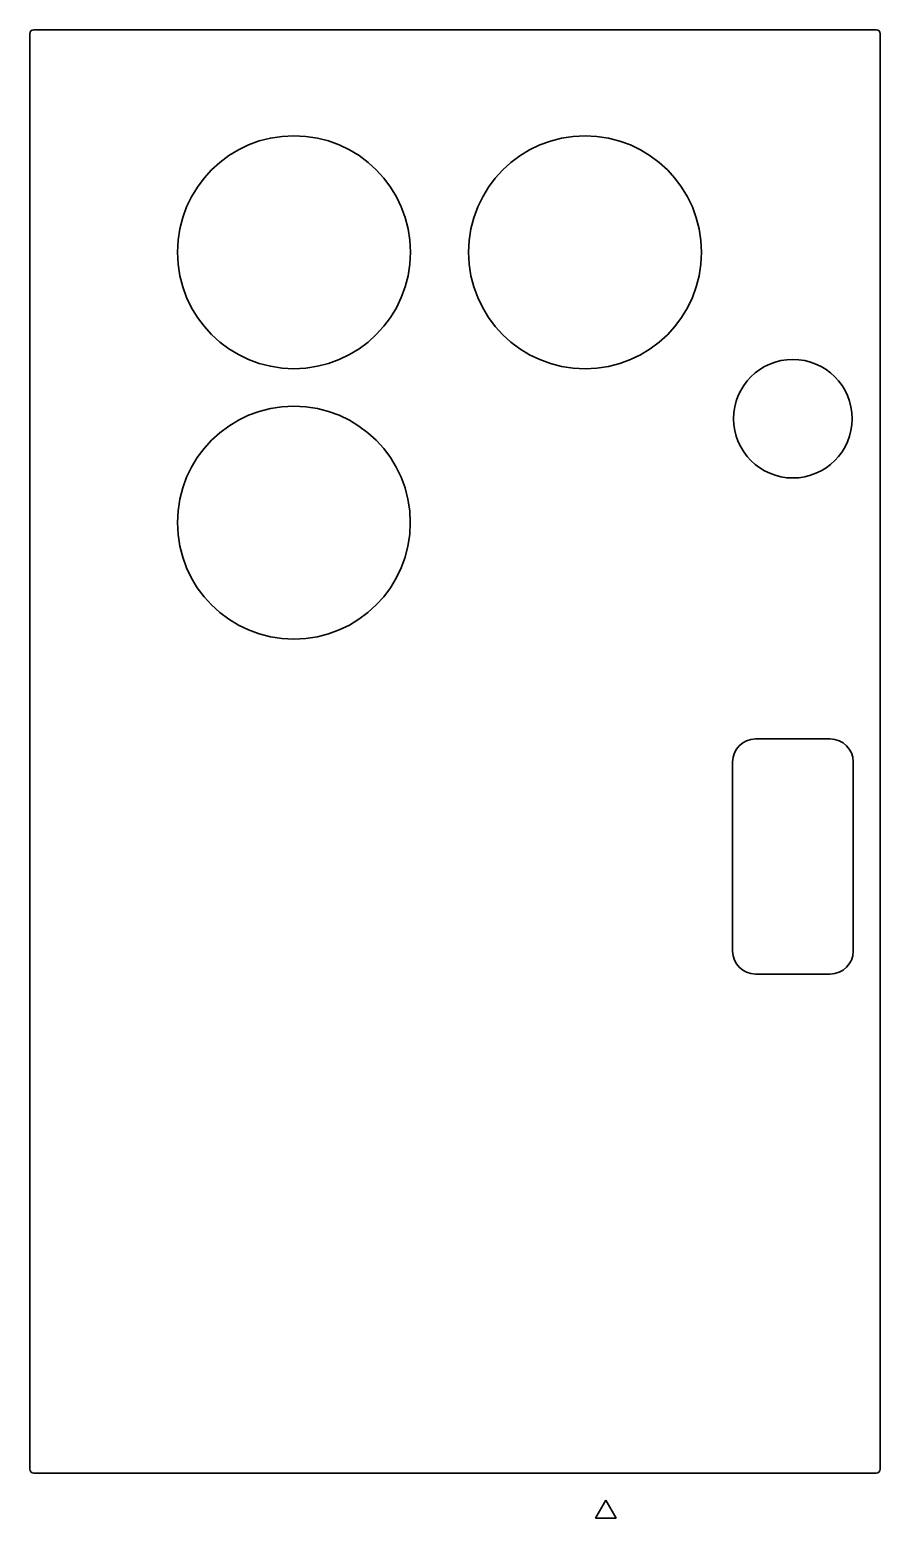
# Model space of a CAD drawing. Header units: millimetres. Extents: x 80.4 to 121.3, y 145.7 to 217.2.
import ezdxf

# ---------------------------------------------------------------- set-up
doc = ezdxf.new("R2010")
doc.units = ezdxf.units.MM
doc.header["$LTSCALE"] = 0.75
doc.layers.add('Visible', color=7, linetype='Continuous', lineweight=35)

msp = doc.modelspace()

# ---------------------------------------------------------------- linework, layer by layer
at = {"layer": 'Visible'}
for p, q in [((80.40871, 217.048761), (80.40871, 148.048761)), ((121.10871, 217.248761), (80.60871, 217.248761)), ((121.30871, 148.048761), (121.30871, 217.048761)), ((115.30871, 183.148761), (118.90871, 183.148761)), ((114.20871, 172.948761), (114.20871, 182.048761)), ((120.00871, 182.048761), (120.00871, 172.948761)), ((118.90871, 171.848761), (115.30871, 171.848761)), ((80.60871, 147.848761), (121.10871, 147.848761)), ((108.10871, 146.548761), (107.60871, 145.682735)), ((108.60871, 145.682735), (108.10871, 146.548761)), ((107.60871, 145.682735), (108.60871, 145.682735))]:
    msp.add_line(p, q, dxfattribs=at)
at = {"layer": 'Visible', "extrusion": (0, 0, -1)}
for centre, radius in [((-93.11381, 206.553085), 5.6), ((-107.11381, 206.548761), 5.6), ((-117.10871, 198.548761), 2.85), ((-93.110498, 193.55309), 5.6)]:
    msp.add_circle(centre, radius, dxfattribs=at)
at = {"layer": 'Visible'}
for centre, start, end in [((80.60871, 217.048761), 90, 180), ((121.10871, 217.048761), 0, 90), ((80.60871, 148.048761), 180, 270), ((121.10871, 148.048761), 270, 0)]:
    msp.add_arc(centre, 0.2, start, end, dxfattribs=at)
at = {"layer": 'Visible', "extrusion": (0, 0, -1)}
for centre, start, end in [((-115.30871, 182.048761), 0, 90), ((-118.90871, 182.048761), 90, 180), ((-115.30871, 172.948761), 270, 0), ((-118.90871, 172.948761), 180, 270)]:
    msp.add_arc(centre, 1.1, start, end, dxfattribs=at)

doc.saveas('drawing.dxf')
